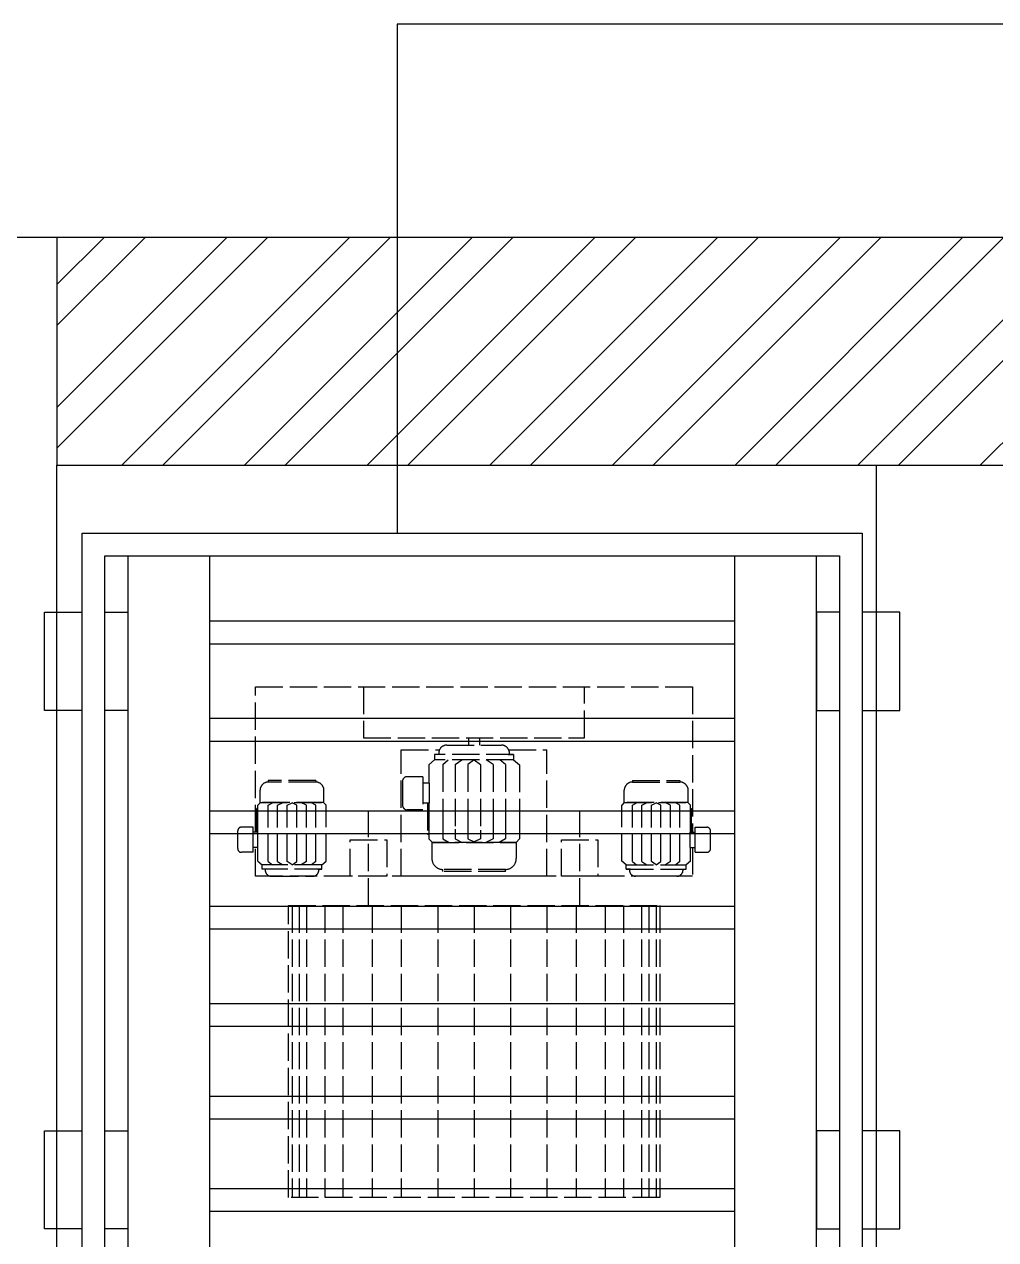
# Model space of a CAD drawing. Header units: millimetres. Extents: x 8553 to 58453, y 11523 to 43612.
# Drawn here: x 38728 to 40861, y 25922 to 28591 of the extents above; entities that cross this region are included whole.
import ezdxf

# ---------------------------------------------------------------- set-up
doc = ezdxf.new("R2010")
doc.units = ezdxf.units.MM
doc.linetypes.add('ACAD_ISO02W100', pattern=[15, 12, -3])
for name, color, linetype in [('font_blue', 142, 'Continuous'), ('green', 122, 'Continuous'), ('grey', 254, 'Continuous'), ('tube_inputWater', 150, 'Continuous'), ('wall', 250, 'Continuous')]:
    doc.layers.add(name, color=color, linetype=linetype)

msp = doc.modelspace()

# ---------------------------------------------------------------- hatches: boundary and pattern name
at = {"layer": 'font_blue'}
h = msp.add_hatch(dxfattribs=at)
h.set_pattern_fill('ANSI32', color=9, scale=20)
h.set_pattern_definition([(45, (3775.47, 3e-11), (-134.70384, 134.70384), []), (45, (3865.27, 3e-11), (-134.70384, 134.70384), [])])
h.paths.add_polyline_path([(49509.167, 27622.963), (49509.167, 28122.963), (38799.167, 28122.963), (38799.167, 27622.963)])
h.paths.add_polyline_path([(41396.193, 28165.361), (41396.193, 27579.607), (43077.478, 27579.607), (43077.478, 28165.361)], flags=9)
h.paths.add_polyline_path([(46070.314, 28165.361), (46070.314, 27579.607), (47751.599, 27579.607), (47751.599, 28165.361)], flags=9)

# ---------------------------------------------------------------- linework, layer by layer
at = {"layer": 'green'}
for points in [[(49509.167, 27622.963), (49509.167, 28122.963), (38799.167, 28122.963), (38799.167, 27622.963)], [(38799.167, 27622.963), (40599.167, 27622.963), (40599.167, 25522.963), (38799.167, 25522.963)]]:
    msp.add_lwpolyline(points, close=True, dxfattribs=at)
at = {"layer": 'grey'}
for p, q in [((38854.889, 25797.537), (38854.889, 27473.537)), ((38854.889, 27473.537), (40568.063, 27473.537)), ((40568.063, 27473.537), (40568.063, 25797.537)), ((38904.889, 25797.537), (38904.889, 27423.537)), ((38904.889, 27423.537), (40518.063, 27423.537)), ((38954.889, 27423.537), (38954.889, 25897.537)), ((39134.889, 25897.537), (39134.889, 27423.537)), ((40288.063, 27423.537), (40288.063, 25897.537)), ((40468.063, 25897.537), (40468.063, 27423.537)), ((40518.063, 27423.537), (40518.063, 25797.537)), ((39134.889, 27280.552), (40288.063, 27280.552)), ((39134.889, 27230.552), (40288.063, 27230.552)), ((39134.889, 27066.836), (40288.063, 27066.836)), ((39134.889, 27016.836), (40288.063, 27016.836)), ((39134.889, 26863.599), (40288.063, 26863.599)), ((39134.889, 26813.599), (40288.063, 26813.599)), ((39134.889, 26654.268), (40288.063, 26654.268)), ((39134.889, 26604.268), (40288.063, 26604.268)), ((39134.889, 26440.551), (40288.063, 26440.551)), ((39134.889, 26390.551), (40288.063, 26390.551)), ((39134.889, 26237.314), (40288.063, 26237.314)), ((39134.889, 26187.314), (40288.063, 26187.314)), ((39134.889, 26034.253), (40288.063, 26034.253)), ((39134.889, 25984.253), (40288.063, 25984.253))]:
    msp.add_line(p, q, dxfattribs=at)
at = {"layer": 'grey', "linetype": 'ACAD_ISO02W100', "ltscale": 5}
for p, q in [((39235.716, 26816.75), (39235.716, 27135.991)), ((39235.716, 27135.991), (40195.716, 27135.991)), ((39472.941, 27135.991), (39472.941, 27023.991)), ((39958.491, 27023.991), (39958.491, 27135.991)), ((40195.716, 27135.991), (40195.716, 26816.75)), ((39472.941, 27023.991), (39958.491, 27023.991)), ((39703.448, 27023.991), (39703.448, 27007.991)), ((39727.448, 27023.991), (39727.448, 27007.991)), ((39555.716, 26719.991), (39555.716, 26997.899)), ((39555.716, 26997.899), (39639.75, 26997.899)), ((39555.716, 26719.991), (39555.716, 26997.899)), ((39802.508, 26987.201), (39628.925, 26987.201)), ((39628.925, 26987.201), (39628.925, 26980.073)), ((39655.807, 27007.991), (39775.626, 27007.991)), ((39790.212, 26987.201), (39802.508, 26987.201)), ((39791.683, 26997.899), (39875.716, 26997.899)), ((39793.446, 26987.201), (39793.446, 26990.171)), ((39802.508, 26987.201), (39802.508, 26980.073)), ((39875.716, 26719.991), (39875.716, 26997.899)), ((39875.716, 26719.991), (39875.716, 26997.899)), ((39616.221, 26964.629), (39628.925, 26975.321)), ((39616.221, 26964.629), (39616.221, 26924.192)), ((39628.925, 26980.073), (39628.925, 26975.321)), ((39802.508, 26975.321), (39628.925, 26975.321)), ((39646.792, 26965.223), (39659.04, 26975.321)), ((39646.792, 26965.223), (39646.792, 26802.264)), ((39673.804, 26965.223), (39688.986, 26975.321)), ((39673.804, 26965.223), (39673.804, 26802.264)), ((39715.716, 26975.321), (39701.826, 26965.223)), ((39701.826, 26965.223), (39701.826, 26802.264)), ((39715.716, 26975.321), (39729.607, 26965.223)), ((39729.607, 26965.223), (39729.607, 26802.264)), ((39757.628, 26965.223), (39742.446, 26975.321)), ((39757.628, 26965.223), (39757.628, 26802.264)), ((39784.64, 26965.223), (39772.392, 26975.321)), ((39784.64, 26965.223), (39784.64, 26802.264)), ((39802.508, 26980.073), (39802.508, 26975.321)), ((39802.508, 26980.073), (39802.508, 26975.321)), ((39802.508, 26975.321), (39815.211, 26964.629)), ((39815.211, 26964.629), (39815.211, 26802.264)), ((39367.932, 26930.391), (39263.501, 26930.391)), ((39263.501, 26930.391), (39263.501, 26926.791)), ((39367.932, 26930.391), (39367.932, 26926.791)), ((39602.736, 26938.601, 0.001), (39568.866, 26938.601, 0.001)), ((39602.736, 26938.601, 0.001), (39602.736, 26865.861, 0.001)), ((40063.501, 26930.391), (40167.932, 26930.391)), ((40063.501, 26930.391), (40063.501, 26926.791)), ((40167.932, 26930.391), (40167.932, 26926.791)), ((39245.501, 26881.991), (39245.501, 26908.791)), ((39367.932, 26926.791), (39263.501, 26926.791)), ((39385.932, 26881.991), (39385.932, 26908.791)), ((39558.306, 26928.041, 0.001), (39558.306, 26876.421, 0.001)), ((39616.866, 26924.192, 0.001), (39602.736, 26924.192, 0.001)), ((39616.866, 26924.192), (39616.866, 26880.27)), ((40045.501, 26881.991), (40045.501, 26908.791)), ((40063.501, 26926.791), (40167.932, 26926.791)), ((40185.932, 26881.991), (40185.932, 26908.791)), ((39246.381, 26881.991), (39240.341, 26875.845)), ((39246.381, 26881.991), (39240.341, 26875.845)), ((39245.501, 26881.991), (39385.932, 26881.991)), ((39385.932, 26881.991), (39245.501, 26881.991)), ((39263.501, 26875.845), (39274.188, 26881.991)), ((39263.501, 26875.845), (39274.188, 26881.991)), ((39283.965, 26875.845), (39296.092, 26881.991)), ((39283.965, 26875.845), (39296.092, 26881.991)), ((39305.193, 26875.845), (39315.716, 26881.181)), ((39305.193, 26875.845), (39315.716, 26881.181)), ((39326.239, 26875.845), (39315.716, 26881.181)), ((39326.239, 26875.845), (39315.716, 26881.181)), ((39347.468, 26875.845), (39335.34, 26881.991)), ((39347.468, 26875.845), (39335.34, 26881.991)), ((39367.932, 26875.845), (39357.245, 26881.991)), ((39367.932, 26875.845), (39357.245, 26881.991)), ((39367.932, 26875.845), (39357.245, 26881.991)), ((39385.052, 26881.991), (39391.091, 26875.845)), ((39616.866, 26880.27, 0.001), (39602.736, 26880.27, 0.001)), ((39613.284, 26880.27), (39613.284, 26811.575)), ((39616.221, 26880.27), (39616.221, 26802.264)), ((40045.501, 26881.991), (40040.341, 26875.845)), ((40185.932, 26881.991), (40045.501, 26881.991)), ((40045.501, 26881.991), (40185.932, 26881.991)), ((40063.501, 26875.845), (40074.188, 26881.991)), ((40063.501, 26875.845), (40074.188, 26881.991)), ((40063.501, 26875.845), (40074.188, 26881.991)), ((40083.965, 26875.845), (40096.092, 26881.991)), ((40083.965, 26875.845), (40096.092, 26881.991)), ((40105.193, 26875.845), (40115.716, 26881.181)), ((40105.193, 26875.845), (40115.716, 26881.181)), ((40126.239, 26875.845), (40115.716, 26881.181)), ((40126.239, 26875.845), (40115.716, 26881.181)), ((40147.468, 26875.845), (40135.34, 26881.991)), ((40147.468, 26875.845), (40135.34, 26881.991)), ((40167.932, 26875.845), (40157.245, 26881.991)), ((40167.932, 26875.845), (40157.245, 26881.991)), ((40185.052, 26881.991), (40191.091, 26875.845)), ((40185.052, 26881.991), (40191.091, 26875.845)), ((39240.341, 26868.791), (39238.116, 26868.791)), ((39238.116, 26816.75), (39238.116, 26868.791)), ((39240.341, 26854.93), (39240.341, 26875.845)), ((39240.341, 26816.75), (39240.341, 26875.845)), ((39263.501, 26854.813), (39263.501, 26875.845)), ((39263.501, 26752.391), (39263.501, 26875.845)), ((39283.965, 26859.99), (39283.965, 26875.845)), ((39283.965, 26752.391), (39283.965, 26875.845)), ((39305.193, 26854.307), (39305.193, 26875.845)), ((39305.193, 26752.391), (39305.193, 26875.845)), ((39326.239, 26861.639), (39326.239, 26875.845)), ((39326.239, 26752.391), (39326.239, 26875.845)), ((39347.468, 26854.935), (39347.468, 26875.845)), ((39347.468, 26752.391), (39347.468, 26875.845)), ((39367.932, 26859.112), (39367.932, 26875.845)), ((39367.932, 26752.391), (39367.932, 26875.845)), ((39367.932, 26850.299), (39367.932, 26875.845)), ((39391.091, 26855.231), (39391.091, 26875.845)), ((39391.091, 26752.841), (39391.091, 26875.845)), ((39483.716, 26655.991), (39483.716, 26863.991)), ((39483.716, 26655.991), (39483.716, 26863.991)), ((39602.736, 26865.861, 0.001), (39568.866, 26865.861, 0.001)), ((39947.716, 26655.991), (39947.716, 26863.991)), ((39947.716, 26655.991), (39947.716, 26863.991)), ((40040.341, 26855.231), (40040.341, 26875.845)), ((40040.341, 26752.841), (40040.341, 26875.845)), ((40063.501, 26859.112), (40063.501, 26875.845)), ((40063.501, 26752.391), (40063.501, 26875.845)), ((40063.501, 26850.299), (40063.501, 26875.845)), ((40083.965, 26854.935), (40083.965, 26875.845)), ((40083.965, 26752.391), (40083.965, 26875.845)), ((40105.193, 26861.639), (40105.193, 26875.845)), ((40105.193, 26752.391), (40105.193, 26875.845)), ((40126.239, 26854.307), (40126.239, 26875.845)), ((40126.239, 26752.391), (40126.239, 26875.845)), ((40147.468, 26859.99), (40147.468, 26875.845)), ((40147.468, 26752.391), (40147.468, 26875.845)), ((40167.932, 26854.813), (40167.932, 26875.845)), ((40167.932, 26752.391), (40167.932, 26875.845)), ((40191.091, 26854.93), (40191.091, 26875.845)), ((40191.091, 26816.75), (40191.091, 26875.845)), ((40191.091, 26868.791), (40193.316, 26868.791)), ((40193.316, 26816.75), (40193.316, 26868.791)), ((39230.125, 26827.666, 0), (39204.466, 26827.666, 0)), ((39230.125, 26772.559, 0), (39230.125, 26827.666, 0)), ((39616.221, 26829.872), (39616.221, 26802.264)), ((39646.792, 26830.026), (39646.792, 26802.264)), ((39673.804, 26823.193), (39673.804, 26802.264)), ((39701.826, 26830.694), (39701.826, 26802.264)), ((39757.628, 26829.865), (39757.628, 26802.264)), ((39784.64, 26835.984), (39784.64, 26802.264)), ((39784.64, 26824.351), (39784.64, 26802.264)), ((39815.211, 26829.474), (39815.211, 26802.264)), ((40201.307, 26772.559, 0), (40201.307, 26827.666, 0)), ((40201.307, 26827.666, 0), (40226.966, 26827.666, 0)), ((39196.466, 26780.559, 0), (39196.466, 26819.666, 0)), ((39240.83, 26816.75, 0), (39230.125, 26816.75, 0)), ((39240.83, 26783.475), (39240.83, 26816.75)), ((39443.716, 26719.991), (39443.716, 26799.991)), ((39443.716, 26799.991), (39523.716, 26799.991)), ((39443.716, 26719.991), (39443.716, 26799.991)), ((39443.716, 26799.991), (39523.716, 26799.991)), ((39523.716, 26799.991), (39523.716, 26719.991)), ((39523.716, 26799.991), (39523.716, 26719.991)), ((39616.221, 26811.575), (39613.284, 26811.575)), ((39624.193, 26794.152), (39616.221, 26802.264)), ((39624.193, 26794.152), (39616.221, 26802.264)), ((39646.792, 26802.264), (39660.898, 26794.152)), ((39646.792, 26802.264), (39660.898, 26794.152)), ((39673.804, 26802.264), (39689.812, 26794.152)), ((39673.804, 26802.264), (39689.812, 26794.152)), ((39701.826, 26802.264), (39715.716, 26795.22)), ((39701.826, 26802.264), (39715.716, 26795.22)), ((39729.607, 26802.264), (39715.716, 26795.22)), ((39729.607, 26802.264), (39715.716, 26795.22)), ((39729.607, 26821.016), (39729.607, 26802.264)), ((39757.628, 26802.264), (39741.62, 26794.152)), ((39757.628, 26802.264), (39741.62, 26794.152)), ((39784.64, 26802.264), (39770.534, 26794.152)), ((39784.64, 26802.264), (39770.534, 26794.152)), ((39784.64, 26802.264), (39770.534, 26794.152)), ((39808.4, 26794.152), (39815.211, 26802.264)), ((39907.716, 26719.991), (39907.716, 26799.991)), ((39907.716, 26799.991), (39987.716, 26799.991)), ((39907.716, 26719.991), (39907.716, 26799.991)), ((39907.716, 26799.991), (39987.716, 26799.991)), ((39987.716, 26799.991), (39987.716, 26719.991)), ((39987.716, 26799.991), (39987.716, 26719.991)), ((40190.603, 26783.475), (40190.603, 26816.75)), ((40190.603, 26816.75, 0), (40201.307, 26816.75, 0)), ((40234.966, 26780.559, 0), (40234.966, 26819.666, 0)), ((39230.125, 26772.559, 0), (39204.466, 26772.559, 0)), ((39240.83, 26783.475, 0), (39230.125, 26783.475, 0)), ((39235.716, 26719.991), (39235.716, 26783.475)), ((39240.341, 26752.841), (39240.341, 26783.475)), ((39623.032, 26794.152), (39808.4, 26794.152)), ((39623.032, 26794.152), (39623.032, 26758.775)), ((39808.4, 26794.152), (39623.032, 26794.152)), ((39808.4, 26794.152), (39808.4, 26758.775)), ((40190.603, 26783.475, 0), (40201.307, 26783.475, 0)), ((40191.091, 26752.841), (40191.091, 26783.475)), ((40195.716, 26783.475), (40195.716, 26719.991)), ((40201.307, 26772.559, 0), (40226.966, 26772.559, 0)), ((39240.341, 26752.841), (39249.965, 26744.741)), ((39381.467, 26744.741), (39249.965, 26744.741)), ((39249.965, 26741.141), (39249.965, 26744.741)), ((39263.501, 26752.391), (39272.78, 26744.741)), ((39283.965, 26752.391), (39295.466, 26744.741)), ((39315.716, 26744.741), (39305.193, 26752.391)), ((39315.716, 26744.741), (39326.239, 26752.391)), ((39347.468, 26752.391), (39335.966, 26744.741)), ((39367.932, 26752.391), (39358.652, 26744.741)), ((39381.467, 26744.741), (39391.091, 26752.841)), ((39381.467, 26741.141), (39381.467, 26744.741)), ((39381.467, 26741.141), (39381.467, 26744.741)), ((40049.965, 26744.741), (40040.341, 26752.841)), ((40049.965, 26744.741), (40181.467, 26744.741)), ((40049.965, 26741.141), (40049.965, 26744.741)), ((40049.965, 26741.141), (40049.965, 26744.741)), ((40063.501, 26752.391), (40072.78, 26744.741)), ((40083.965, 26752.391), (40095.466, 26744.741)), ((40115.716, 26744.741), (40105.193, 26752.391)), ((40115.716, 26744.741), (40126.239, 26752.391)), ((40147.468, 26752.391), (40135.966, 26744.741)), ((40167.932, 26752.391), (40158.652, 26744.741)), ((40191.091, 26752.841), (40181.467, 26744.741)), ((40181.467, 26741.141), (40181.467, 26744.741)), ((40195.716, 26719.991), (39235.716, 26719.991)), ((39249.965, 26735.741), (39249.965, 26741.141)), ((39381.467, 26735.741), (39249.965, 26735.741)), ((39270.33, 26719.991), (39361.102, 26719.991)), ((39372.152, 26735.741), (39381.467, 26735.741)), ((39374.602, 26735.741), (39374.602, 26733.491)), ((39381.467, 26735.741), (39381.467, 26741.141)), ((39523.716, 26719.991), (39443.716, 26719.991)), ((39523.716, 26719.991), (39443.716, 26719.991)), ((39876.916, 26719.991), (39554.516, 26719.991)), ((39876.916, 26719.991), (39554.516, 26719.991)), ((39784.64, 26735.015), (39646.792, 26735.015)), ((39646.792, 26730.263), (39646.792, 26735.015)), ((39784.64, 26730.263), (39646.792, 26730.263)), ((39784.64, 26730.263), (39784.64, 26735.015)), ((39987.716, 26719.991), (39907.716, 26719.991)), ((39987.716, 26719.991), (39907.716, 26719.991)), ((40049.965, 26735.741), (40049.965, 26741.141)), ((40049.965, 26735.741), (40181.467, 26735.741)), ((40059.28, 26735.741), (40049.965, 26735.741)), ((40056.83, 26735.741), (40056.83, 26733.491)), ((40161.102, 26719.991), (40070.33, 26719.991)), ((40181.467, 26735.741), (40181.467, 26741.141)), ((39315.716, 26655.991), (39315.716, 26014.471)), ((39331.716, 26655.991), (39331.716, 26014.471)), ((39347.716, 26655.991), (39347.716, 26014.471)), ((39387.716, 26655.991), (39387.716, 26014.471)), ((39427.716, 26655.991), (39427.716, 26014.471)), ((39491.716, 26655.991), (39491.716, 26014.471)), ((39555.716, 26655.991), (39555.716, 26014.471)), ((39635.716, 26655.991), (39635.716, 26014.471)), ((39715.716, 26655.991), (39715.716, 26014.471)), ((39795.716, 26655.991), (39795.716, 26014.471)), ((39875.716, 26655.991), (39875.716, 26014.471)), ((39939.716, 26655.991), (39939.716, 26014.471)), ((40003.716, 26655.991), (40003.716, 26014.471)), ((40043.716, 26655.991), (40043.716, 26014.471)), ((40083.716, 26655.991), (40083.716, 26014.471)), ((40099.716, 26655.991), (40099.716, 26014.471)), ((40115.716, 26655.991), (40115.716, 26014.471))]:
    msp.add_line(p, q, dxfattribs=at)
at = {"layer": 'grey'}
for points in [[(38854.889, 27084.279), (38772.044, 27084.279), (38772.044, 27299.569), (38854.889, 27299.569)], [(38904.889, 27299.569), (38954.889, 27299.569), (38954.889, 27084.279), (38904.889, 27084.279)], [(40518.063, 27299.569), (40468.063, 27299.569), (40468.063, 27084.279), (40518.063, 27084.279)], [(40568.063, 27084.279), (40650.876, 27084.279), (40650.876, 27299.569), (40568.063, 27299.569)], [(38854.889, 25945.655), (38772.044, 25945.655), (38772.044, 26160.945), (38854.889, 26160.945)], [(38904.889, 26160.945), (38954.889, 26160.945), (38954.889, 25945.655), (38904.889, 25945.655)], [(40518.063, 26160.945), (40468.063, 26160.945), (40468.063, 25945.655), (40518.063, 25945.655)], [(40568.063, 25945.655), (40650.876, 25945.655), (40650.876, 26160.945), (40568.063, 26160.945)]]:
    msp.add_lwpolyline(points, dxfattribs=at)
at = {"layer": 'grey', "linetype": 'ACAD_ISO02W100', "ltscale": 5}
msp.add_lwpolyline([(39307.716, 26655.991), (40123.716, 26655.991), (40123.716, 26014.471), (39307.716, 26014.471)], close=True, dxfattribs=at)
for centre, radius, start, end in [((39655.807, 26990.171), 17.82, 90, 189.594354), ((39775.626, 26990.171), 17.82, 0, 90), ((39568.866, 26928.041, 0.001), 10.56, 90, 180), ((39263.501, 26908.791), 18, 90, 180), ((39367.932, 26908.791), 18, 0, 90), ((40063.501, 26908.791), 18, 90, 180), ((40167.932, 26908.791), 18, 0, 90), ((39568.866, 26876.421, 0.001), 10.56, 180, 270), ((39204.466, 26819.666, 0), 8, 90, 180), ((40226.966, 26819.666, 0), 8, 0, 90), ((39204.466, 26780.559, 0), 8, 180, 270), ((40226.966, 26780.559, 0), 8, 270, 0), ((39646.792, 26758.775), 23.76, 180, 270), ((39784.64, 26758.775), 23.76, 270, 0), ((39270.33, 26733.491), 13.5, 170.405646, 270), ((39361.102, 26733.491), 13.5, 270, 0), ((40070.33, 26733.491), 13.5, 180, 270), ((40161.102, 26733.491), 13.5, 270, 9.594354)]:
    msp.add_arc(centre, radius, start, end, dxfattribs=at)
at = {"layer": 'tube_inputWater'}
for p, q in [((55052.673, 28590.821), (39546.569, 28590.821)), ((39546.569, 28590.821), (39546.569, 27473.537))]:
    msp.add_line(p, q, dxfattribs=at)
at = {"layer": 'wall'}
msp.add_line((50330.747, 28122.963), (23453.433, 28122.963), dxfattribs=at)

doc.saveas('drawing.dxf')
